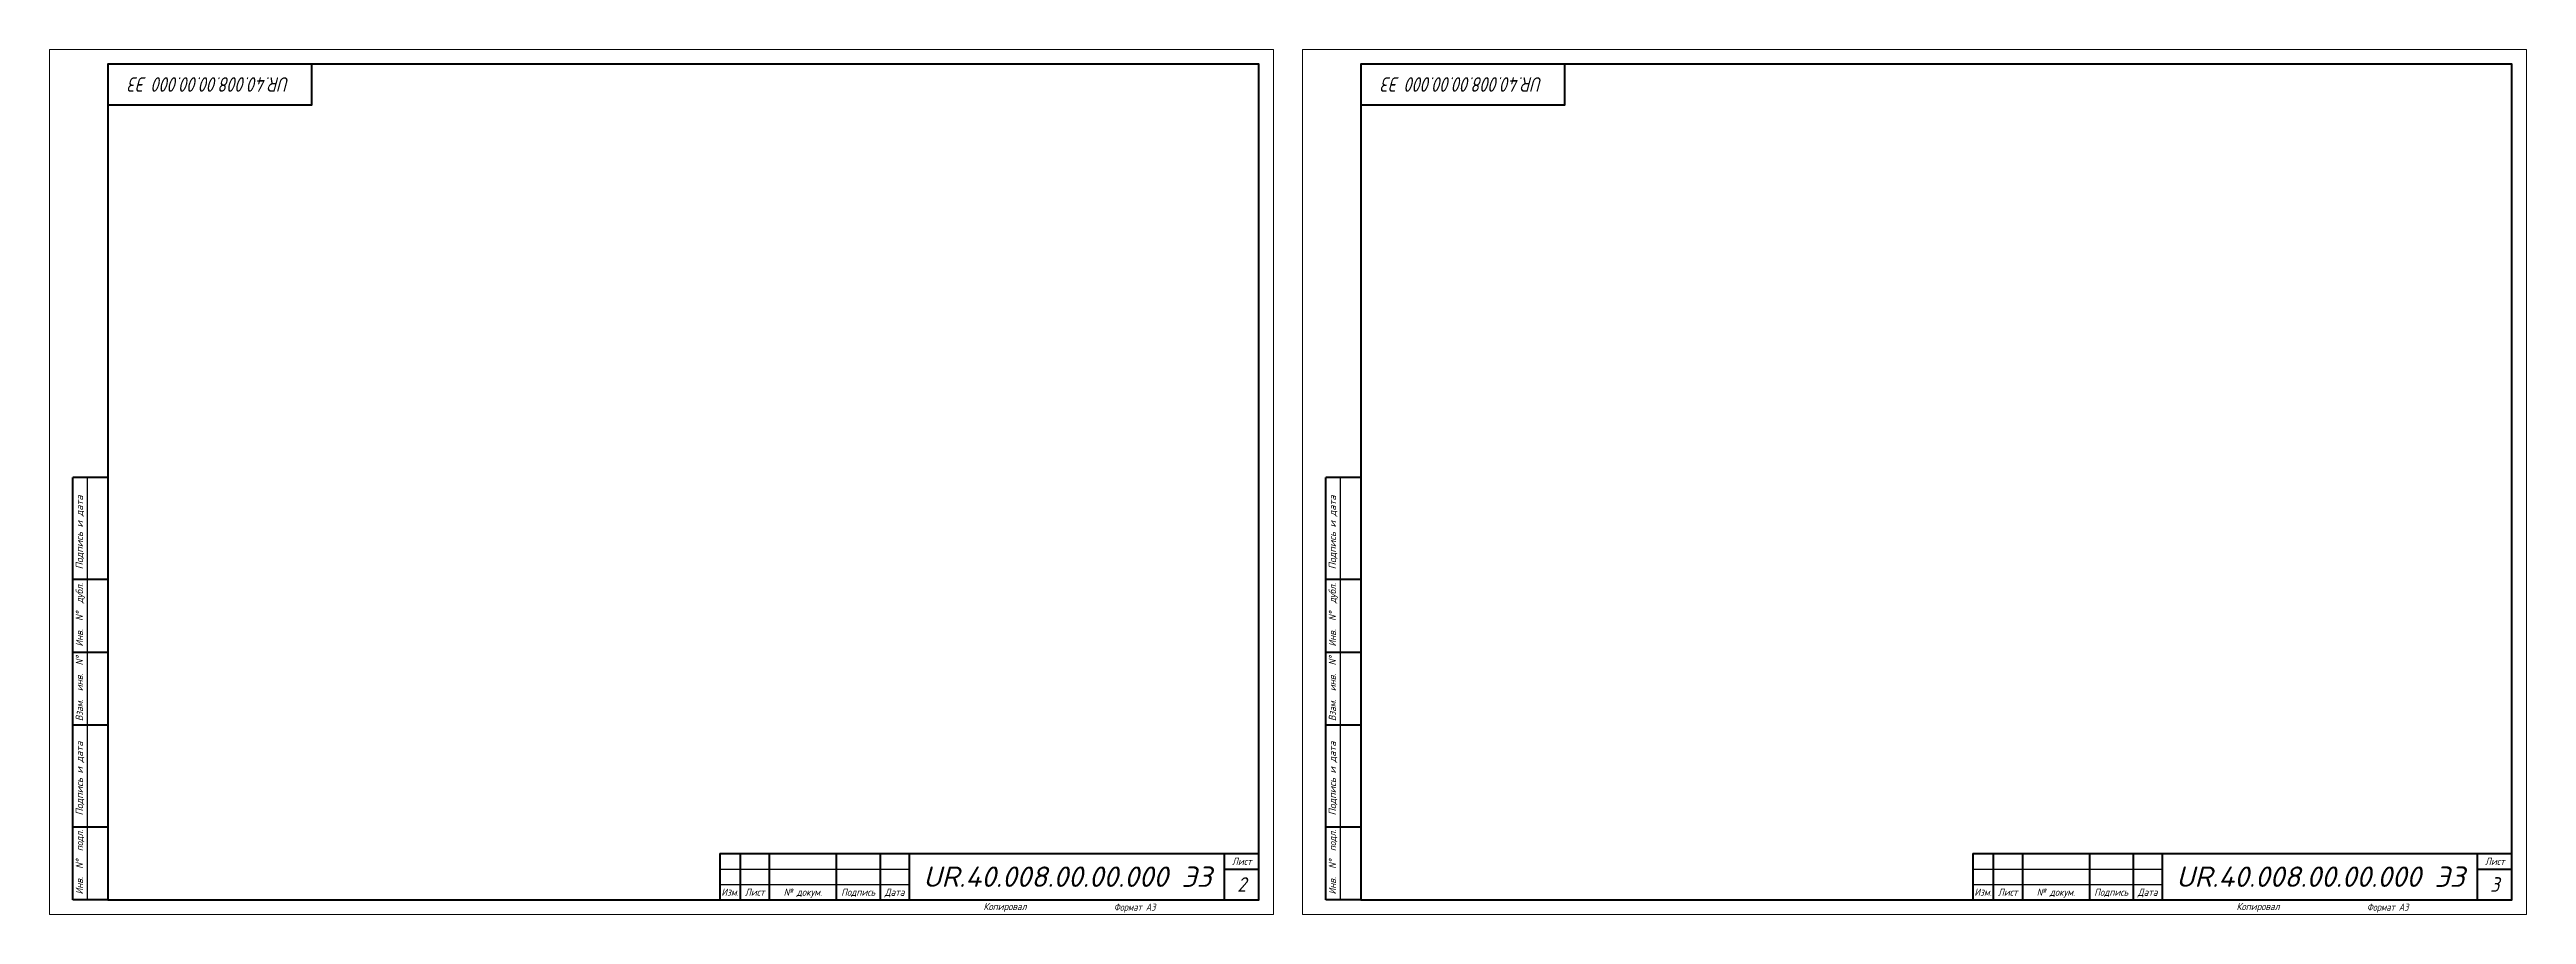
# Model space of a CAD drawing. Header units: millimetres. Extents: x -266 to 8003, y 0 to 8682.
# Drawn here: x 430 to 1280, y 0 to 297 of the extents above; entities that cross this region are included whole.
import ezdxf
from ezdxf.enums import TextEntityAlignment as Align

# ---------------------------------------------------------------- set-up
doc = ezdxf.new("R2010")
doc.units = ezdxf.units.MM
doc.linetypes.add('CENTER', pattern=[2, 1.25, -0.25, 0.25, -0.25])
doc.styles.add('GENISO_1', font='geniso.shx', dxfattribs={"oblique": 15, "height": 3.5})
doc.styles.add('гост', font='simplex.shx', dxfattribs={"oblique": 15, "height": 2.25})

msp = doc.modelspace()

# ---------------------------------------------------------------- linework, layer by layer
at = {"lineweight": 60}
for p, q in [((438, 5), (438, 150)), ((450, 150), (438, 150)), ((868, 5), (868, 150)), ((880, 150), (868, 150)), ((450, 115), (438, 115)), ((880, 115), (868, 115)), ((450, 90), (438, 90)), ((880, 90), (868, 90)), ((450, 65), (438, 65)), ((880, 65), (868, 65)), ((450, 30), (438, 30)), ((880, 30), (868, 30)), ((660, 20.9), (845, 20.9)), ((660, 20.9), (660, 5)), ((667, 20.9), (667, 5)), ((677, 20.9), (677, 5)), ((700, 20.9), (700, 5)), ((715, 20.9), (715, 5)), ((725, 20.9), (725, 5)), ((833.21, 5), (833.21, 20.9)), ((1090, 20.9), (1275, 20.9)), ((1090, 20.9), (1090, 5)), ((1097, 20.9), (1097, 5)), ((1107, 20.9), (1107, 5)), ((1130, 20.9), (1130, 5)), ((1145, 20.9), (1145, 5)), ((1155, 20.9), (1155, 5)), ((1263.21, 5), (1263.21, 20.9)), ((833.21, 15.6), (845, 15.6)), ((1263.21, 15.6), (1275, 15.6)), ((450, 5), (438, 5)), ((880, 5), (868, 5))]:
    msp.add_line(p, q, dxfattribs=at)
at = {"lineweight": 30}
for p, q in [((443, 5), (443, 150)), ((873, 5), (873, 150)), ((660, 15.6), (725, 15.6)), ((660, 10.3), (725, 10.3)), ((1090, 15.6), (1155, 15.6)), ((1090, 10.3), (1155, 10.3))]:
    msp.add_line(p, q, dxfattribs=at)
at = {"lineweight": 20}
for points in [[(430, 0), (850, 0), (850, 297), (430, 297)], [(860, 0), (1280, 0), (1280, 297), (860, 297)]]:
    msp.add_lwpolyline(points, close=True, dxfattribs=at)
at = {"lineweight": 60}
for points in [[(450, 5), (845, 5), (845, 292), (450, 292)], [(880, 5), (1275, 5), (1275, 292), (880, 292)]]:
    msp.add_lwpolyline(points, close=True, dxfattribs=at)
for points in [[(450, 278), (520, 278), (520, 292)], [(880, 278), (950, 278), (950, 292)]]:
    msp.add_lwpolyline(points, dxfattribs=at)

# ---------------------------------------------------------------- texts
at = {"linetype": 'CENTER', "lineweight": 40, "style": 'GENISO_1', "oblique": 15, "width": 0.9}
for p in [(485, 285), (915, 285)]:
    msp.add_text('UR.40.008.00.00.000 Э3', height=5, rotation=180, dxfattribs=at).set_placement(p, align=Align.MIDDLE_CENTER)
at = {"lineweight": 40, "style": 'GENISO_1', "oblique": 15, "width": 1.1}
for p in [(441.5, 118.5), (871.5, 118.5), (441.5, 34), (871.5, 34)]:
    msp.add_text('Подпись и дата', height=2.5, rotation=90, dxfattribs=at).set_placement(p)
at = {"lineweight": 40, "style": 'GENISO_1', "oblique": 15}
for s, p in [('Инв.  N%%d  дубл.', (441.5, 92)), ('Инв.  N%%d  дубл.', (871.5, 92)), ('Взам.  инв.  N%%d', (441.5, 66.38)), ('Взам.  инв.  N%%d', (871.5, 66.38)), ('Инв.  N%%d  подл.', (441.5, 6.88)), ('Инв.  N%%d  подл.', (871.5, 6.88))]:
    msp.add_text(s, height=2.5, rotation=90, dxfattribs=at).set_placement(p)
for s, height, p in [('Лист', 2.5, (839.15, 18.23)), ('Лист', 2.5, (1269.15, 18.23)), ('Изм.', 2.5, (663.5, 7.65)), ('Лист', 2.5, (672, 7.65)), ('№ докум.', 2.5, (688.5, 7.65)), ('Подпись', 2.5, (707.5, 7.65)), ('Дата', 2.5, (720, 7.65)), ('2', 5, (839.11, 10.3)), ('Изм.', 2.5, (1093.5, 7.65)), ('Лист', 2.5, (1102, 7.65)), ('№ докум.', 2.5, (1118.5, 7.65)), ('Подпись', 2.5, (1137.5, 7.65)), ('Дата', 2.5, (1150, 7.65)), ('3', 5, (1269.11, 10.3)), ('Копировал', 2.5, (757.88, 2.75)), ('Копировал', 2.5, (1187.88, 2.75))]:
    msp.add_text(s, height=height, dxfattribs=at).set_placement(p, align=Align.MIDDLE_CENTER)
at = {"lineweight": 70, "style": 'гост', "oblique": 15}
for p in [(779.29, 12.98), (1209.29, 12.98)]:
    msp.add_text('UR.40.008.00.00.000 Э3', height=7, dxfattribs=at).set_placement(p, align=Align.MIDDLE_CENTER)
at = {"lineweight": 40, "char_height": 2.5, "width": 19.2268, "attachment_point": 1, "style": 'GENISO_1'}
for insert in [(795.22, 3.76), (1225.22, 3.76)]:
    msp.add_mtext('\\pxt4;{\\FCS_Gost2304|c0;Формат А3}', dxfattribs=dict(at, insert=insert))

doc.saveas('drawing.dxf')
